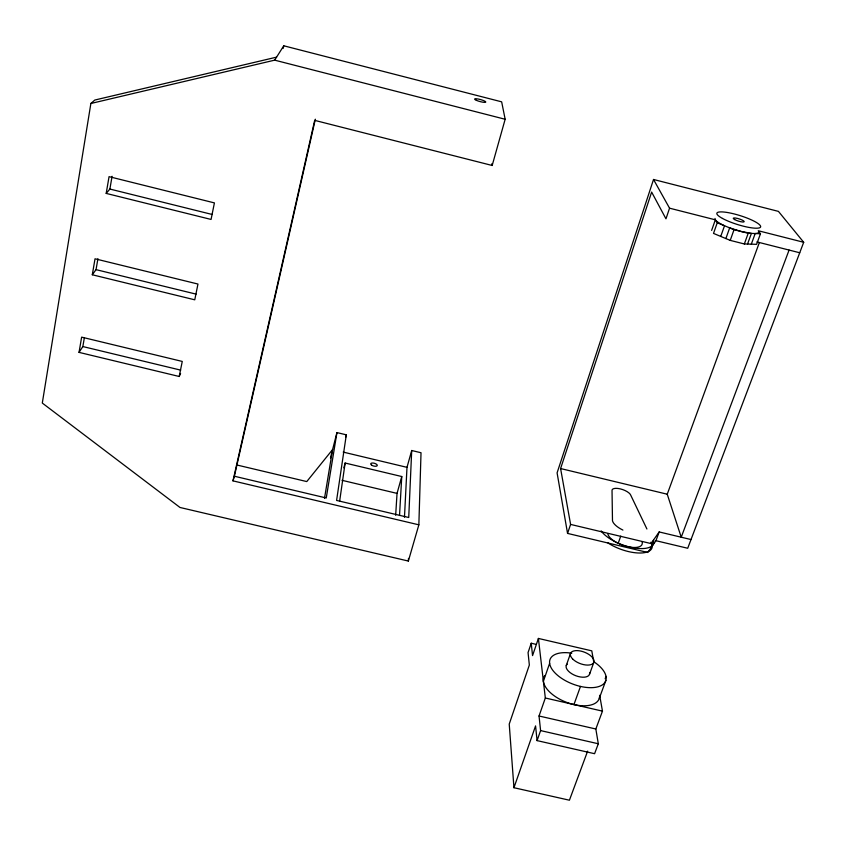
<?xml version="1.0" encoding="UTF-8"?>
<svg xmlns="http://www.w3.org/2000/svg" width="846" height="846" viewBox="0 0 846 846"><rect width="100%" height="100%" fill="white"/><g stroke="black" fill="none" stroke-linecap="round" stroke-linejoin="round"><path stroke-width="1.27" d="M276.568 57.147L94.826 100.04L90.871 103.487L42.3 403.066L179.997 507.473L408.354 561.057L418.855 524.827L421.022 452.747L411.706 450.506L406.989 467.341L404.473 517.266M408.354 561.057L408.47 558.434M411.706 450.506L408.734 517.498L336.592 500.43L346.31 434.823L336.941 432.581L330.448 457.961M399.524 515.5L401.765 476.531L345.126 463.026L343.867 467.87M395.664 515.299L397.038 493.387L401.765 476.531M339.627 501.276L345.126 463.026M336.941 432.581L326.249 497.977L234.384 476.235L232.978 480.866L418.855 524.827M324.504 498.336L332.594 449.554L306.77 481.575L236.912 465.004M79.038 352.38L81.639 337.142L182.26 361.432L179.204 376.481L79.038 352.38L82.845 346.553L84.357 337.744M92.299 274.77L95.027 258.802L197.964 284.045L194.76 299.812L92.299 274.77L96.042 269.641L97.925 258.696M106.194 193.406L109.06 176.655L214.419 202.903L211.066 219.442L106.194 193.406L109.885 189.049L112.074 176.296M283.22 48.359L283.77 45.79L501.657 101.837L505.157 119.265L492.182 165.478L314.68 120.365L232.978 480.866M234.384 476.235L315.346 119.212M345.686 437.245L346.31 434.823M655.957 540.7L687.713 548.261L803.7 242.284L778.436 211.384L653.524 179.479L557.091 472.861L567.55 533.403L647.761 552.47L655.957 540.7L659.182 531.944L691.023 539.547M567.55 533.403L570.595 524.414L560.591 468.547L651.642 192.084L665.971 218.828L669.546 208.179L653.524 179.479M536.343 644.419L531.235 643.235L528.063 652.583L529.342 665.041L509.229 724.091L513.945 787.721L569.421 800.21L587.642 751.111M593.818 662.333L591.788 650.849L538.405 638.444L532.557 655.597L531.235 643.235M543.386 681.316L549.636 663.327M513.945 787.721L535.571 725.9L537.073 740.61L594.59 753.701L598.302 743.761L595.838 728.998L602.468 711.126L599.708 695.539M537.073 740.61L540.594 730.595L539.039 716.002L545.332 698.003L538.405 638.444M711.634 230.408L715.346 219.823L669.546 208.179M715.346 219.823L717.26 222.752L713.516 233.411L730.225 240.38L744.343 243.965L756.61 244.335L760.48 233.739L758.28 230.736L803.7 242.284M566.27 665.495L570.521 653.429M720.739 236.425L724.525 225.745A22.884 4.716 17.4 0 1 715.071 218.448M725.879 238.572L729.675 227.87L741.128 231.476L751.407 233.39L747.536 244.06M620.753 536.11L618.172 543.354A18.168 7.466 19.8 0 1 607.84 533.985M730.225 240.38L734.042 229.678L748.213 233.274L760.48 233.739M573.937 704.581L580.483 686.423M744.343 243.965L748.213 233.274M589.525 674.251L593.892 662.185M751.311 244.177L755.182 233.538A22.884 4.716 17.4 0 0 758.725 232.153M789.085 250.067L681.231 537.21L667.24 494.212L759.348 242.569M647.74 551.793A28.648 11.759 19.8 0 0 652.055 547.743L652.002 544.549L653.598 540.192L653.662 543.365A28.679 11.696 19.8 0 1 629.932 547.108A28.679 11.696 19.8 0 1 601.136 530.854M605.165 678.767L606.043 676.388M599.285 698.331L605.884 680.417M179.204 376.481L180.579 373.456M90.871 103.487L274.664 60.151L283.77 45.79M659.182 531.944L651.018 543.566L570.595 524.414M539.039 716.002L595.838 728.998M540.594 730.595L598.302 743.761M545.332 698.003L602.468 711.126M341.985 480.306L397.038 493.387M343.201 452.092L406.989 467.341M82.845 346.553L180.674 370.125M560.591 468.547L667.24 494.212M96.042 269.641L196.113 294.133M109.885 189.049L212.304 214.503M756.916 241.903L799.724 252.764M274.664 60.151L505.157 119.265M717.26 222.752L734.042 229.678M646.915 529.004L630.862 495.449A9.951 3.839 19.2 0 0 620.34 488.893A9.951 3.839 19.2 0 0 612.039 490.934L612.483 520.787A18.242 7.339 19.7 0 0 622.899 530.072M650.902 542.244L652.002 544.549M491.928 163.638L492.182 165.478M642.135 542.149A18.168 7.466 19.8 0 1 619.23 543.862M646.704 552.152A28.648 11.759 19.8 0 1 607.988 542.952M599.613 695.306A29.652 15.069 21.4 0 1 567.486 702.677A29.652 15.069 21.4 0 1 544.792 675.573M593.807 661.741A29.832 14.816 21.2 0 1 596.599 687.132A29.832 14.816 21.2 0 1 552.628 670.117A29.832 14.816 21.2 0 1 571.769 653.207M589.62 672.581A12.426 6.165 21.2 0 1 575.872 675.753A12.426 6.165 21.2 0 1 567.201 664.142M722.473 218.437A22.916 4.642 17.4 0 0 759.613 227.786A22.916 4.642 17.4 0 0 734.233 213.953A22.916 4.642 17.4 0 0 722.473 218.437M734.624 219.558A5.732 1.163 17.4 0 0 743.93 221.916A5.732 1.163 17.4 0 0 737.649 218.469A5.732 1.163 17.4 0 0 734.624 219.558M371.584 465.11A3.373 1.417 15.1 0 0 377.126 465.765A3.373 1.417 15.1 0 0 373.276 463.058A3.373 1.417 15.1 0 0 371.584 465.11M476.383 100.336A5.785 1.036 15.2 0 0 485.657 102.229A5.785 1.036 15.2 0 0 478.614 99.109A5.785 1.036 15.2 0 0 476.383 100.336M572.573 658.886A12.479 6.102 21 0 0 592.993 663.539A12.479 6.102 21 0 0 581.001 651.124A12.479 6.102 21 0 0 572.573 658.886"/></g></svg>
